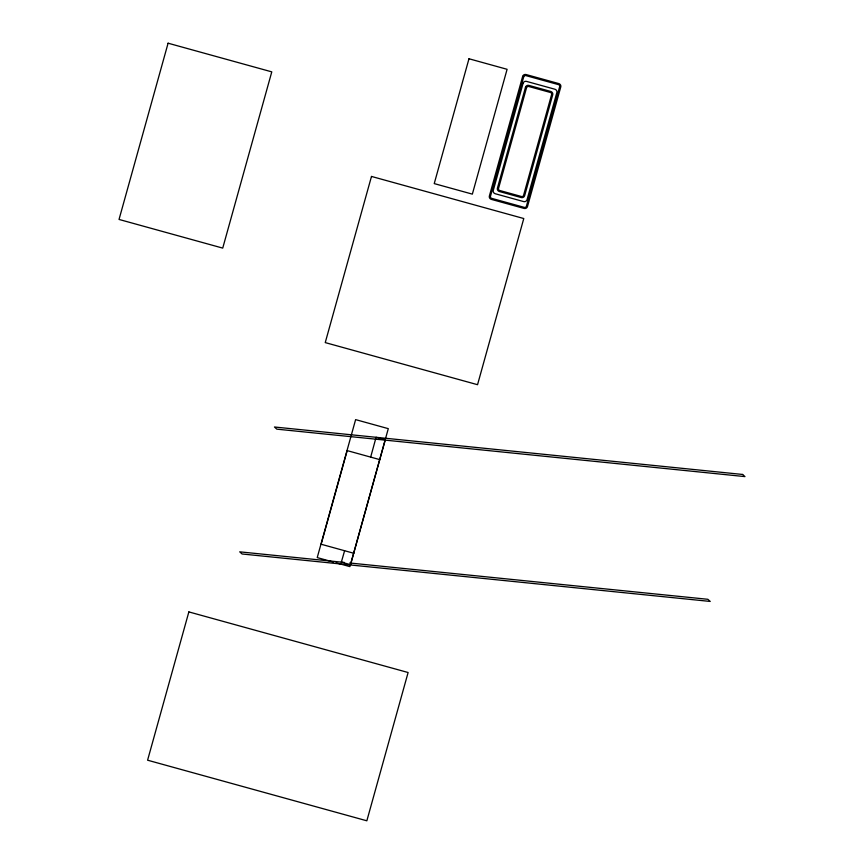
<?xml version="1.0" encoding="UTF-8"?>
<svg xmlns="http://www.w3.org/2000/svg" width="864" height="864" viewBox="0 0 864 864"><rect width="100%" height="100%" fill="white"/><g stroke="black" fill="none" stroke-linecap="round" stroke-linejoin="round"><path stroke-width="1.3" d="M370.667 457.11L376.088 437.303L385.279 439.841L350.536 564.678L341.345 562.14L344.606 550.735M344.336 562.442L239.717 551.837L242.082 553.986L710.219 601.441L707.854 599.292L349.704 562.993M379.858 459.648L347.188 450.619L321.138 544.244L353.808 553.273M333.569 562.108L317.228 557.593L355.622 419.623L388.292 428.652L349.898 566.622L336.074 562.81M168.091 43.2L119.038 219.445L222.728 248.108L271.782 71.863L168.091 43.2M188.86 611.906L147.593 760.201L366.844 820.8L408.11 672.516L188.86 611.906M371.488 176.44L325.242 342.598L477.544 384.696L523.778 218.538L371.488 176.44M468.979 58.763L434.236 183.6L472.349 194.13L507.092 69.304L468.979 58.763M522.655 76.399L489.37 196.042A2.83 2.7 14.4 0 0 491.368 199.39L524.038 208.418A2.83 2.7 14.4 0 0 527.483 206.572L560.768 86.94A2.83 2.7 14.4 0 0 558.77 83.581L526.1 74.552A2.83 2.7 14.4 0 0 522.655 76.399M523.746 76.702L490.46 196.333A1.696 1.62 14.4 0 0 491.659 198.353L524.318 207.382A1.696 1.62 14.4 0 0 526.392 206.269L559.678 86.638A1.696 1.62 14.4 0 0 558.479 84.629L525.82 75.589A1.696 1.62 14.4 0 0 523.746 76.702M523.098 83.246L493.279 190.393A2.83 2.7 14.4 0 0 495.277 193.752L523.595 201.571A2.83 2.7 14.4 0 0 527.04 199.724L556.859 92.578A2.83 2.7 14.4 0 0 554.861 89.219L526.543 81.4A2.83 2.7 14.4 0 0 523.098 83.246M525.496 87.275L497.416 188.179A2.83 2.7 14.4 0 0 499.414 191.527L521.197 197.554A2.83 2.7 14.4 0 0 524.642 195.707L552.722 94.792A2.83 2.7 14.4 0 0 550.724 91.444L528.941 85.417A2.83 2.7 14.4 0 0 525.496 87.275M526.586 87.566L498.506 188.482A1.696 1.62 14.4 0 0 499.705 190.49L521.478 196.517A1.696 1.62 14.4 0 0 523.552 195.404L551.632 94.489A1.696 1.62 14.4 0 0 550.433 92.48L528.649 86.465A1.696 1.62 14.4 0 0 526.586 87.566M742.597 474.455L274.45 427L276.815 429.149L744.962 476.604L742.597 474.455"/></g></svg>
